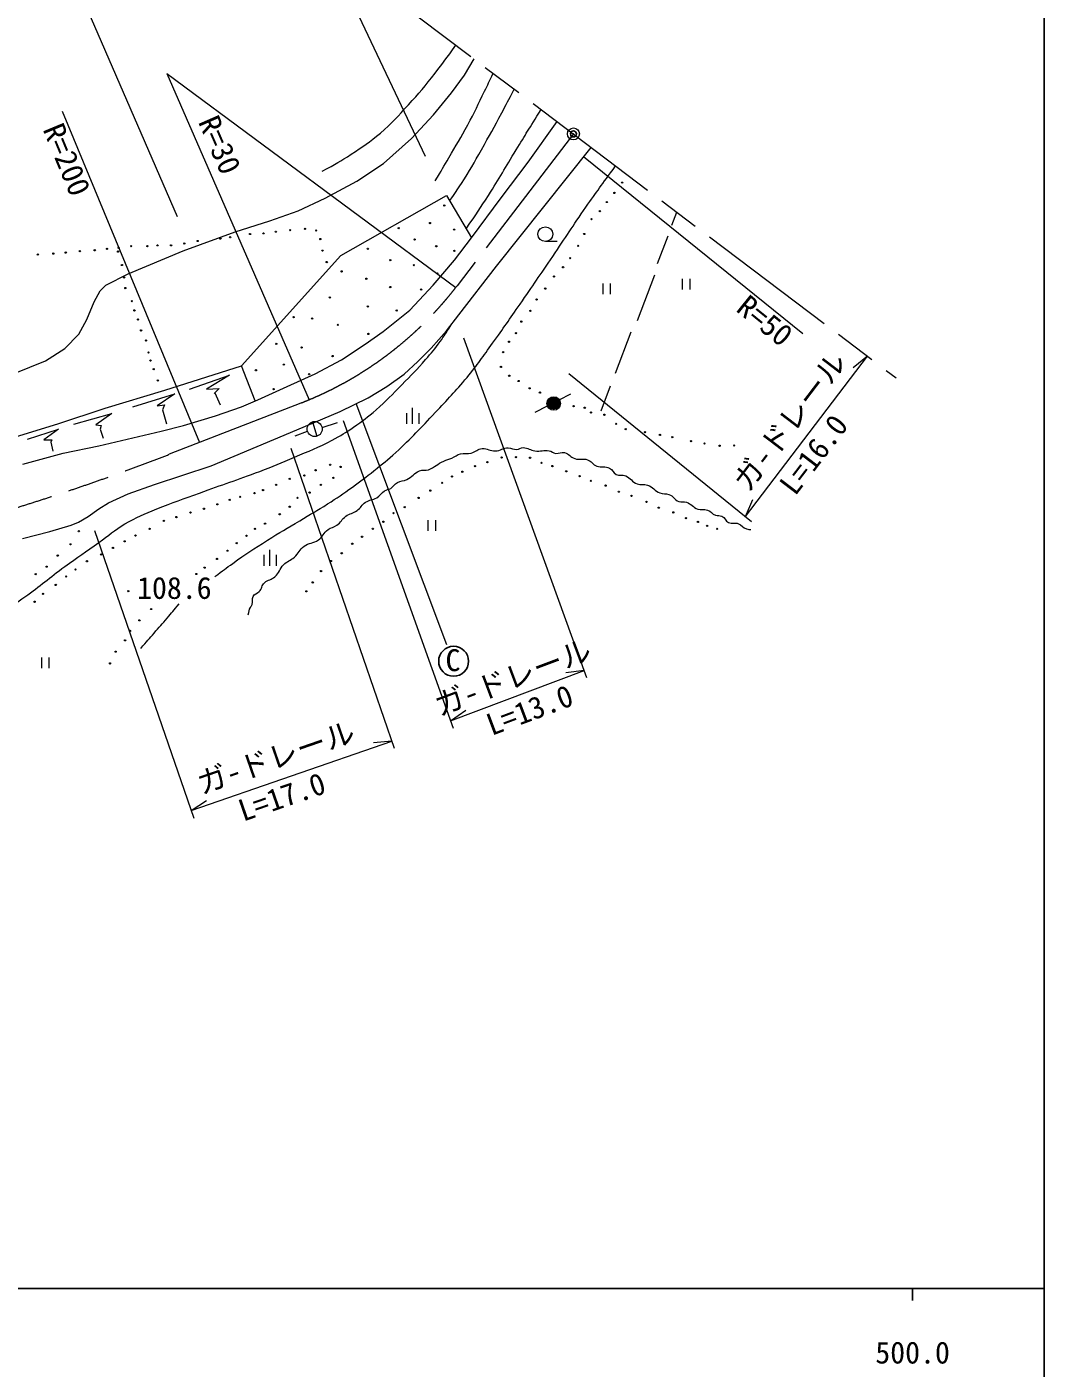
# Model space of a CAD drawing. Units: millimetres, scale not verified. Extents: x 40000 to 680000, y 20000 to 380000.
# Drawn here: x 493961 to 579000, y 198357 to 310396 of the extents above; entities that cross this region are included whole.
import ezdxf
from ezdxf.enums import TextEntityAlignment as Align

# ---------------------------------------------------------------- set-up
doc = ezdxf.new("R2010")
doc.units = ezdxf.units.MM
doc.header["$LTSCALE"] = 1000
doc.header["$PDMODE"] = 32
doc.header["$PDSIZE"] = 500
doc.linetypes.add('CHAIN', pattern=[18.5, 12, -1.5, 3.5, -1.5])
for name, color, linetype, lineweight in [('M-BGD', 7, 'Continuous', 13), ('M-BMK', 2, 'CHAIN', 13), ('M-BMK-SRVR', 3, 'Continuous', 25), ('M-STR-HTXT', 7, 'Continuous', 13), ('M-TTL-BAND', 7, 'Continuous', 25)]:
    doc.layers.add(name, color=color, linetype=linetype, lineweight=lineweight)
doc.layers.add('M-OTRS', color=6, linetype='Continuous')
doc.styles.add('ＭＳ ゴシック', font='')
doc.styles.get('ＭＳ ゴシック').set_extended_font_data('MS Gothic')

msp = doc.modelspace()

# ---------------------------------------------------------------- hatches: boundary and pattern name
at = {"layer": 'M-BGD'}
msp.add_hatch(color=256, dxfattribs=at).paths.add_polyline_path([(538567, 278934, 0.93639), (537445, 279008, 0.03285), (537440, 278934, 0.86763)])

# ---------------------------------------------------------------- linework, layer by layer
for p, q in [((505664, 306495), (517563, 279251)), ((505664, 306495), (529811, 288620)), ((496910, 303340), (508390, 275670)), ((558831, 284753), (540503, 299541)), ((547883, 293828), (548298, 294915)), ((538303, 292461), (537306, 292461)), ((546690, 290626), (547572, 292937)), ((545008, 285875), (546458, 289675)), ((548747, 289340), (548747, 288443)), ((549371, 289340), (549371, 288443)), ((542102, 288955), (542102, 288058)), ((542725, 288955), (542725, 288058)), ((543170, 281481), (544485, 284925)), ((541960, 278309), (542761, 280409)), ((538467, 279254), (539428, 279750)), ((529058, 258786), (521492, 278921)), ((525701, 278140), (525701, 277243)), ((526212, 277243), (526212, 278565)), ((526723, 278140), (526723, 277243)), ((536443, 278211), (537474, 278742)), ((517839, 277405), (518213, 276201)), ((518646, 276919), (519920, 277340)), ((516394, 276237), (517422, 276624)), ((527487, 269183), (527487, 268285)), ((528110, 269183), (528110, 268285)), ((514280, 265386), (514280, 266708)), ((513769, 266283), (513769, 265386)), ((514791, 266283), (514791, 265386)), ((495193, 257720), (495193, 256823)), ((495816, 257720), (495816, 256823))]:
    msp.add_line(p, q, dxfattribs=at)
for points in [[(491722, 280954), (495529, 282510), (497127, 283519), (498304, 284718), (498977, 285959), (499587, 287431), (500092, 288356), (500576, 288819), (502426, 289765), (507032, 291679), (511385, 293277), (514287, 294203), (516642, 295023), (518893, 296074), (521542, 297504), (523772, 298976), (526106, 301079), (527947, 303040), (529462, 304891), (530534, 306363), (531349, 307717)], [(493633, 273874), (496998, 274779), (499984, 275388), (505199, 276629), (507071, 277092), (509721, 277891), (511908, 278669), (513275, 279237), (515735, 280351), (518069, 281424), (520278, 282581), (522233, 283884), (523747, 284936), (525977, 286723), (527932, 288805), (529699, 290908), (531129, 292780), (533610, 296124), (535861, 299089), (538283, 302480)], [(493598, 267653), (495890, 268242), (497669, 268770), (498285, 269032), (499099, 269509), (499987, 270126), (500790, 270640), (502421, 271401), (504636, 272177), (509364, 273715), (511298, 274535), (516535, 276736), (520166, 278278), (522507, 279414), (524063, 280353), (525507, 281391), (526657, 282442), (527765, 283564), (529040, 284994), (530078, 286340), (533215, 290409), (541131, 300328)], [(513055, 279146), (511897, 282088), (520218, 291292), (529051, 296318), (531129, 292780)], [(461834, 268276), (465776, 268958), (469281, 269631), (472492, 270458), (476424, 271545), (481682, 272862), (487977, 274643), (492295, 275919), (496543, 277223), (500511, 278540), (505502, 280055), (511897, 282088)], [(507567, 280142), (510917, 281305), (508983, 280128), (510034, 280198), (509628, 279763), (509686, 279825), (510118, 278824)], [(502824, 278652), (506343, 279732), (504871, 278750), (505474, 278820), (505306, 278400), (505642, 277236)], [(497903, 277194), (501058, 278091), (499740, 277152), (500189, 277096), (500091, 276787), (500357, 276030)], [(494006, 275946), (496614, 276801), (495380, 275890), (496039, 275890), (495983, 275708), (496137, 274951)]]:
    msp.add_lwpolyline(points, dxfattribs=at)
for centre, radius in [((543728, 297382), 53.3), ((542445, 295763), 53.3), ((543076, 296520), 53.3), ((528859, 295474), 53.3), ((541856, 295006), 53.3), ((517206, 293524), 53.3), ((525052, 293581), 53.3), ((527660, 294002), 53.3), ((537306, 293078), 617), ((541162, 294333), 53.3), ((508242, 292508), 53.3), ((510140, 292704), 53.3), ((510962, 292816), 53.3), ((512621, 293090), 53.3), ((513743, 293146), 53.3), ((514780, 293286), 53.3), ((515972, 293412), 53.3), ((518145, 293384), 53.3), ((518495, 292669), 53.3), ((526377, 292635), 53.3), ((529679, 293455), 53.3), ((540553, 293092), 53.3), ((494886, 291372), 53.3), ((496176, 291456), 53.3), ((497213, 291540), 53.3), ((498391, 291667), 53.3), ((499639, 291737), 53.3), ((500662, 291849), 53.3), ((501585, 291624), 53.3), ((501644, 291933), 53.3), ((502681, 292073), 53.3), ((504041, 292073), 53.3), ((504882, 292143), 53.3), ((506018, 292143), 53.3), ((507121, 292302), 53.3), ((518678, 291702), 53.3), ((522465, 291857), 53.3), ((528186, 292067), 53.3), ((529700, 291688), 53.3), ((540048, 292104), 53.3), ((501912, 290502), 53.3), ((519028, 290748), 53.3), ((524337, 290910), 53.3), ((526314, 290490), 53.3), ((538786, 290316), 53.3), ((539375, 291073), 53.3), ((502096, 289466), 53.3), ((520278, 289964), 53.3), ((522339, 289354), 53.3), ((528291, 289796), 53.3), ((538029, 289538), 53.3), ((502196, 288574), 53.3), ((524337, 288660), 53.3), ((526924, 288450), 53.3), ((537293, 288529), 53.3), ((502743, 287480), 53.3), ((519290, 287798), 53.3), ((522465, 287041), 53.3), ((536578, 287624), 53.3), ((502953, 286709), 53.3), ((503262, 285952), 53.3), ((516257, 286146), 53.3), ((517809, 286024), 53.3), ((524884, 286704), 53.3), ((535295, 285774), 53.3), ((536052, 286678), 53.3), ((503514, 285041), 53.3), ((519958, 285501), 53.3), ((522510, 284744), 53.3), ((534854, 284806), 53.3), ((503921, 284200), 53.3), ((514813, 283917), 53.3), ((516930, 283608), 53.3), ((534265, 284091), 53.3), ((504131, 283190), 53.3), ((504299, 282517), 53.3), ((519524, 282893), 53.3), ((533781, 283229), 53.3), ((504566, 281802), 53.3), ((513113, 281710), 53.3), ((515444, 282178), 53.3), ((517561, 281379), 53.3), ((533592, 281988), 53.3), ((534286, 281252), 53.3), ((504916, 280863), 53.3), ((514589, 280131), 53.3), ((535064, 280811), 53.3), ((535989, 280201), 53.3), ((536851, 279843), 53.3), ((538004, 278934), 563), ((539669, 278708), 53.3), ((540595, 278581), 53.3), ((541120, 278182), 53.3), ((542235, 277993), 53.3), ((518026, 276803), 630), ((543223, 277236), 53.3), ((544023, 276794), 53.3), ((545642, 276542), 53.3), ((546883, 276310), 53.3), ((547913, 276121), 53.3), ((549469, 275785), 53.3), ((550605, 275595), 53.3), ((534858, 274448), 53.3), ((551867, 275406), 53.3), ((553086, 275427), 53.3), ((518100, 273356), 53.3), ((519320, 273818), 53.3), ((520189, 273636), 53.3), ((531419, 273700), 53.3), ((532456, 274036), 53.3), ((533643, 274420), 53.3), ((536027, 274401), 53.3), ((536980, 273980), 53.3), ((537896, 273709), 53.3), ((515941, 272641), 53.3), ((517161, 272921), 53.3), ((519587, 272725), 53.3), ((528680, 272307), 53.3), ((529503, 272840), 53.3), ((530363, 273232), 53.3), ((539055, 273270), 53.3), ((540167, 272868), 53.3), ((541102, 272475), 53.3), ((511792, 271141), 53.3), ((512997, 271449), 53.3), ((513712, 271701), 53.3), ((514806, 272136), 53.3), ((517596, 271491), 53.3), ((518535, 272136), 53.3), ((527690, 271662), 53.3), ((542345, 272074), 53.3), ((543448, 271569), 53.3), ((544504, 271214), 53.3), ((508763, 270145), 53.3), ((509885, 270510), 53.3), ((510922, 270888), 53.3), ((515941, 270313), 53.3), ((516586, 271057), 53.3), ((525549, 270279), 53.3), ((526708, 271045), 53.3), ((545757, 270709), 53.3), ((546785, 270232), 53.3), ((505412, 269122), 53.3), ((506464, 269444), 53.3), ((507642, 269823), 53.3), ((513880, 268897), 53.3), ((515100, 269683), 53.3), ((523764, 269055), 53.3), ((524615, 269774), 53.3), ((548000, 269840), 53.3), ((549065, 269354), 53.3), ((550056, 269045), 53.3), ((498312, 268266), 53.3), ((503045, 267902), 53.3), ((504221, 268463), 53.3), ((512324, 267888), 53.3), ((513039, 268463), 53.3), ((521988, 267802), 53.3), ((522885, 268475), 53.3), ((550832, 268709), 53.3), ((551664, 268466), 53.3), ((497611, 267172), 53.3), ((501163, 266868), 53.3), ((502141, 267422), 53.3), ((510740, 266640), 53.3), ((511511, 267271), 53.3), ((521166, 267223), 53.3), ((496546, 266233), 53.3), ((498985, 265756), 53.3), ((500177, 266331), 53.3), ((509857, 265953), 53.3), ((519381, 265774), 53.3), ((520287, 266428), 53.3), ((494709, 264677), 53.3), ((495620, 265307), 53.3), ((497247, 264480), 53.3), ((498032, 265069), 53.3), ((508132, 264691), 53.3), ((508819, 265224), 53.3), ((518560, 264939), 53.3), ((496377, 263779), 53.3), ((502439, 263261), 53.3), ((517324, 263247), 53.3), ((517862, 263992), 53.3), ((494611, 262377), 53.3), ((495312, 263036), 53.3), ((504354, 261768), 53.3), ((502587, 259939), 53.3), ((503376, 260822), 53.3), ((502177, 259150), 53.3), ((501389, 258204), 53.3), ((500916, 257226), 53.3)]:
    msp.add_circle(centre, radius, dxfattribs=at)
at = {"layer": 'M-BGD', "lineweight": 25}
msp.add_circle((529638, 257401), 1250, dxfattribs=at)
at = {"layer": 'M-BGD'}
for points, knots in [([(518661, 298338), (519822, 298973), (520156, 299159), (521073, 299754), (522059, 300395), (522616, 300759), (523512, 301521), (524501, 302361), (524977, 302919), (525853, 303876), (526764, 304870), (527252, 305450), (528083, 306512), (528788, 307413), (529015, 307727), (529820, 308871)], [0, 0, 0, 0, 1, 1, 1, 2, 2, 2, 3, 3, 3, 4, 4, 4, 5, 5, 5, 5]), ([(528104, 297525), (528658, 298464), (528798, 298703), (529239, 299460), (529863, 300530), (530235, 301117), (530823, 302208), (531405, 303285), (531695, 303908), (532225, 305012), (532507, 305598), (532598, 305786), (532937, 306517)], [0, 0, 0, 0, 1, 1, 1, 2, 2, 2, 3, 3, 3, 4, 4, 4, 4]), ([(529307, 295882), (529793, 296557), (529920, 296750), (530294, 297318), (530998, 298386), (531327, 299026), (531963, 300136), (532644, 301325), (533013, 301998), (533659, 303207), (534071, 303977), (534202, 304224), (534699, 305186)], [0, 0, 0, 0, 1, 1, 1, 2, 2, 2, 3, 3, 3, 4, 4, 4, 4]), ([(530686, 293534), (531597, 294857), (531836, 295214), (532543, 296310), (533484, 297771), (533947, 298629), (534856, 300110), (535668, 301432), (535925, 301848), (536946, 303490)], [0, 0, 0, 0, 1, 1, 1, 2, 2, 2, 3, 3, 3, 3]), ([(509691, 264474), (510393, 265018), (510589, 265159), (511177, 265582), (512278, 266376), (512928, 266775), (514073, 267505), (515112, 268169), (515716, 268505), (516771, 269143), (517679, 269692), (518202, 269975), (519098, 270544), (519924, 271069), (520378, 271377), (521173, 271947), (521894, 272464), (522286, 272770), (522981, 273321), (523709, 273898), (524121, 274219), (524804, 274849), (526149, 276089), (526853, 276838), (528106, 278172), (529165, 279300), (529772, 279922), (530755, 281116), (531643, 282194), (532080, 282846), (532900, 283976), (533813, 285232), (534301, 285953), (535186, 287229), (536264, 288783), (536856, 289661), (537920, 291224), (539009, 292826), (539584, 293746), (540696, 295332), (541648, 296692), (541964, 297127), (543180, 298780)], [0, 0, 0, 0, 1, 1, 1, 2, 2, 2, 3, 3, 3, 4, 4, 4, 5, 5, 5, 6, 6, 6, 7, 7, 7, 8, 8, 8, 9, 9, 9, 10, 10, 10, 11, 11, 11, 12, 12, 12, 13, 13, 13, 14, 14, 14, 14]), ([(481423, 256190), (482316, 256485), (482567, 256579), (483288, 256863), (484393, 257300), (484989, 257604), (486050, 258139), (487778, 259012), (488732, 259534), (490385, 260544), (491742, 261372), (492497, 261850), (493792, 262773), (495128, 263725), (495810, 264350), (497136, 265317), (498231, 266117), (498868, 266532), (499975, 267315), (500831, 267921), (501257, 268341), (502162, 268871), (503157, 269455), (503767, 269692), (504833, 270133), (506209, 270703), (507009, 270947), (508408, 271458), (510367, 272174), (511487, 272516), (513434, 273267), (514575, 273707), (515215, 273955), (516336, 274444), (517576, 274985), (518298, 275236), (519490, 275874), (520212, 276261), (520604, 276503), (521278, 276968), (522035, 277490), (522452, 277798), (523150, 278398), (524044, 279167), (524488, 279661), (525316, 280501), (526107, 281304), (526549, 281757), (527293, 282604), (527792, 283173), (528070, 283496), (528512, 284111), (528877, 284619), (528996, 284804), (529392, 285450)], [0, 0, 0, 0, 1, 1, 1, 2, 2, 2, 3, 3, 3, 4, 4, 4, 5, 5, 5, 6, 6, 6, 7, 7, 7, 8, 8, 8, 9, 9, 9, 10, 10, 10, 11, 11, 11, 12, 12, 12, 13, 13, 13, 14, 14, 14, 15, 15, 15, 16, 16, 16, 17, 17, 17, 18, 18, 18, 18]), ([(512476, 261284), (512537, 261570), (512545, 261675), (512654, 261901), (512703, 262002), (512764, 262044), (512794, 262153), (512864, 262408), (512765, 262583), (512869, 262826), (512969, 263061), (513221, 263029), (513392, 263219), (513620, 263470), (513581, 263738), (513832, 263966), (514120, 264230), (514409, 264202), (514701, 264462), (515062, 264783), (515091, 265117), (515430, 265462), (515731, 265768), (516008, 265809), (516327, 266097), (516680, 266417), (516746, 266733), (517131, 267013), (517546, 267316), (517912, 267248), (518337, 267537), (518717, 267796), (518773, 268120), (519140, 268397), (519397, 268590), (519622, 268568), (519879, 268761), (520211, 269011), (520293, 269271), (520627, 269518), (520954, 269761), (521228, 269749), (521561, 269986), (521881, 270213), (521954, 270469), (522281, 270687), (522608, 270905), (522877, 270860), (523216, 271060), (523507, 271233), (523573, 271461), (523860, 271640), (524043, 271753), (524193, 271721), (524375, 271836), (524623, 271994), (524672, 272208), (524935, 272341), (525222, 272486), (525435, 272438), (525720, 272584), (526168, 272813), (526320, 273110), (526777, 273322), (527043, 273446), (527251, 273298), (527524, 273406), (528058, 273617), (528288, 273877), (528805, 274126), (529061, 274249), (529227, 274264), (529487, 274378), (529774, 274504), (529903, 274655), (530207, 274734), (530547, 274821), (530761, 274723), (531104, 274799), (531485, 274883), (531641, 275138), (532029, 275173), (532462, 275211), (532689, 274946), (533123, 274967), (533559, 274989), (533771, 275238), (534207, 275238), (534487, 275239), (534628, 275076), (534908, 275089), (535129, 275099), (535230, 275245), (535450, 275248), (535848, 275253), (536037, 275027), (536432, 274977), (536895, 274917), (537167, 275061), (537628, 274986), (537849, 274950), (537938, 274799), (538161, 274771), (538455, 274734), (538631, 274914), (538918, 274836), (539288, 274737), (539396, 274453), (539759, 274332), (540155, 274199), (540428, 274371), (540825, 274238), (541176, 274120), (541261, 273831), (541610, 273705), (542006, 273563), (542294, 273717), (542675, 273537), (542941, 273411), (542953, 273144), (543217, 273014), (543502, 272873), (543724, 273006), (544021, 272892), (544450, 272728), (544546, 272358), (544984, 272219), (545309, 272116), (545526, 272223), (545853, 272126), (546311, 271990), (546429, 271616), (546881, 271462), (547161, 271367), (547349, 271436), (547629, 271341), (548004, 271214), (548083, 270880), (548461, 270761), (548699, 270686), (548856, 270756), (549096, 270687), (549513, 270567), (549634, 270240), (550050, 270116), (550349, 270028), (550544, 270119), (550844, 270032), (551150, 269944), (551235, 269707), (551536, 269602), (551728, 269535), (551864, 269602), (552050, 269518), (552325, 269394), (552350, 269131), (552620, 268995), (552909, 268849), (553142, 269012), (553442, 268892), (553735, 268775), (553820, 268542), (554125, 268462), (554264, 268425), (554330, 268410), (554489, 268406)], [0, 0, 0, 0, 1, 1, 1, 2, 2, 2, 3, 3, 3, 4, 4, 4, 5, 5, 5, 6, 6, 6, 7, 7, 7, 8, 8, 8, 9, 9, 9, 10, 10, 10, 11, 11, 11, 12, 12, 12, 13, 13, 13, 14, 14, 14, 15, 15, 15, 16, 16, 16, 17, 17, 17, 18, 18, 18, 19, 19, 19, 20, 20, 20, 21, 21, 21, 22, 22, 22, 23, 23, 23, 24, 24, 24, 25, 25, 25, 26, 26, 26, 27, 27, 27, 28, 28, 28, 29, 29, 29, 30, 30, 30, 31, 31, 31, 32, 32, 32, 33, 33, 33, 34, 34, 34, 35, 35, 35, 36, 36, 36, 37, 37, 37, 38, 38, 38, 39, 39, 39, 40, 40, 40, 41, 41, 41, 42, 42, 42, 43, 43, 43, 44, 44, 44, 45, 45, 45, 46, 46, 46, 47, 47, 47, 48, 48, 48, 49, 49, 49, 50, 50, 50, 51, 51, 51, 52, 52, 52, 53, 53, 53, 54, 54, 54, 55, 55, 55, 55]), ([(503486, 258465), (504030, 259098), (504168, 259258), (504607, 259764), (505029, 260251), (505272, 260518), (505691, 261007), (506089, 261472), (506214, 261621), (506701, 262204)], [0, 0, 0, 0, 1, 1, 1, 2, 2, 2, 3, 3, 3, 3])]:
    msp.add_open_spline(points, degree=3, knots=knots, dxfattribs=at)
at = {"layer": 'M-BMK'}
for p, q in [((521510, 315148), (566615, 281080)), ((539652, 301446), (529927, 288770)), ((516872, 278972), (505872, 274689))]:
    msp.add_line(p, q, dxfattribs=at)
for centre, radius, start, end in [((505871, 307226), 30320, 291.274, 322.5034), ((436686, 452381), 190685, 278.97037, 291.274)]:
    msp.add_arc(centre, radius, start, end, dxfattribs=at)
at = {"layer": 'M-BMK-SRVR', "lineweight": 13}
msp.add_circle((539652, 301446), 500, dxfattribs=at)
at = {"layer": 'M-BMK-SRVR'}
msp.add_point((539652, 301446), dxfattribs=at)
at = {"layer": 'M-OTRS'}
msp.add_point((539652, 301446), dxfattribs=at)
at = {"layer": 'M-STR-HTXT'}
for p, q in [((527281, 299577), (517354, 320566)), ((506569, 294520), (498736, 312535)), ((530449, 284408), (540747, 256054)), ((554028, 269502), (564233, 282879)), ((564233, 282879), (563025, 281914)), ((539279, 281441), (554548, 269081)), ((520418, 277517), (529598, 251810)), ((516020, 275201), (524667, 250154)), ((554028, 269502), (554640, 270922)), ((499616, 268335), (507911, 244307)), ((529374, 252439), (540539, 256627)), ((540539, 256627), (539003, 256451)), ((529374, 252439), (530646, 253317)), ((507693, 244939), (524468, 250730)), ((524468, 250730), (522928, 250595)), ((507693, 244939), (508989, 245783))]:
    msp.add_line(p, q, dxfattribs=at)
at = {"layer": 'M-TTL-BAND'}
for p, q in [((579000, 20000), (579000, 370000)), ((40000, 205000), (579000, 205000)), ((568000, 205000), (568000, 204000))]:
    msp.add_line(p, q, dxfattribs=at)

# ---------------------------------------------------------------- texts
at = {"layer": 'M-BGD', "style": 'ＭＳ ゴシック'}
for s, rotation, p in [('R=30', 293.595, (507754, 302237)), ('R=200', 292.533, (494766, 301625)), ('R=50', 321.1, (552802, 286281))]:
    msp.add_text(s, height=1833, rotation=rotation, dxfattribs=at).set_placement(p, align=Align.BOTTOM_LEFT)
for s, p in [('108.6', (503176, 262064)), ('C', (528959, 256028))]:
    msp.add_text(s, height=1833, dxfattribs=at).set_placement(p, align=Align.BOTTOM_LEFT)
at = {"layer": 'M-STR-HTXT', "style": 'ＭＳ ゴシック'}
for s, rotation, p in [('ガ-ドレール', 52.663, (554717, 271107)), ('L=16.0', 52.663, (558619, 270808)), ('ガ-ドレール', 20.556, (528648, 252286)), ('L=13.0', 20.556, (532999, 250649)), ('ガ-ドレール', 19.047, (508748, 245754)), ('L=17.0', 19.047, (512220, 243479))]:
    msp.add_text(s, height=1833, rotation=rotation, dxfattribs=at).set_placement(p, align=Align.BOTTOM_LEFT)
at = {"layer": 'M-TTL-BAND', "style": 'ＭＳ ゴシック'}
msp.add_text('500.0', height=1833, dxfattribs=at).set_placement((568000, 198195), align=Align.BOTTOM_CENTER)

doc.saveas('drawing.dxf')
